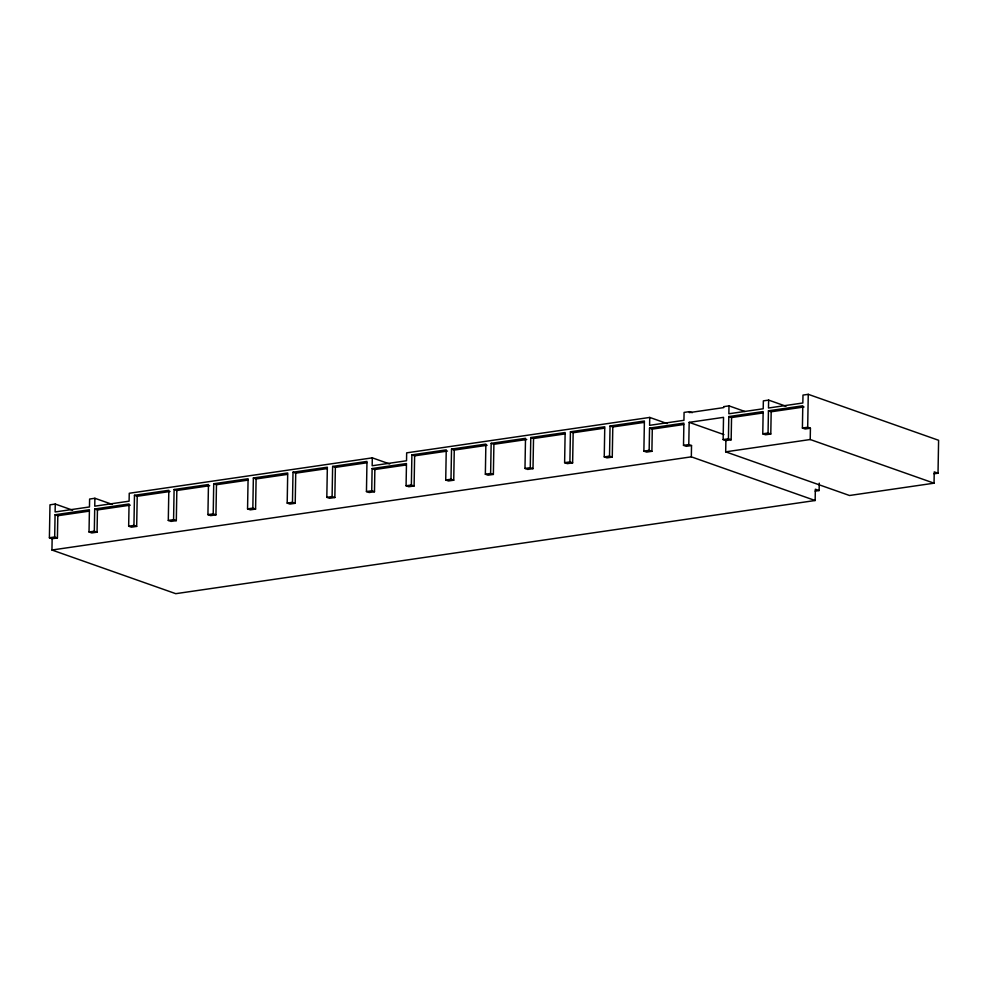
<?xml version="1.0" encoding="UTF-8"?>
<svg xmlns="http://www.w3.org/2000/svg" width="988" height="988" viewBox="0 0 988 988"><rect width="100%" height="100%" fill="white"/><g stroke="black" fill="none" stroke-linecap="round" stroke-linejoin="round"><path stroke-width="1.48" d="M57.415 537.954L54.686 536.99L55.069 514.76L57.81 515.724L57.415 537.954L52.142 538.719L49.4 537.756L49.98 504.819L55.254 504.053L72.63 510.179M819.262 483.132L819.126 490.542L815.347 489.208L815.149 500.508L175.753 593.677L51.944 550.02L52.142 538.719M55.254 504.053L55.118 511.957L89.463 506.955L89.612 499.051L94.885 498.273L112.262 504.399M97.046 532.174L94.317 531.211L94.7 508.981L97.442 509.944L97.046 532.174L91.773 532.94L89.031 531.976L89.414 509.746L55.069 514.76M94.885 498.273L94.749 506.177L129.095 501.175L129.243 493.271L372.315 457.852L389.692 463.977M136.677 526.394L133.948 525.431L134.467 495.297L137.209 496.272L136.677 526.394L131.404 527.172L128.662 526.209L129.058 503.979L94.7 508.981M176.309 520.627L173.579 519.663L174.098 489.529L176.84 490.493L176.309 520.627L171.035 521.392L168.293 520.429L168.825 490.295L134.467 495.297M215.952 514.847L213.21 513.884L213.729 483.75L216.471 484.713L215.952 514.847L210.666 515.625L207.925 514.649L208.456 484.515L174.098 489.529M255.583 509.079L252.842 508.104L253.36 477.982L256.102 478.945L255.583 509.079L250.297 509.845L247.556 508.882L248.087 478.748L213.729 483.75M295.214 503.3L292.473 502.336L293.004 472.202L295.733 473.166L295.214 503.3L289.929 504.065L287.187 503.102L287.718 472.968L253.36 477.982M334.846 497.52L332.104 496.556L332.635 466.422L335.364 467.386L334.846 497.52L329.56 498.298L326.818 497.335L327.349 467.201L293.004 472.202M374.477 491.752L371.735 490.789L372.118 468.559L374.86 469.522L374.477 491.752L369.191 492.518L366.449 491.555L366.98 461.421L332.635 466.422M372.315 457.852L372.167 465.756L406.525 460.754L406.661 452.85L649.734 417.43L667.11 423.556M414.108 485.973L411.366 485.009L411.897 454.875L414.627 455.839L414.108 485.973L408.822 486.738L406.08 485.775L406.476 463.545L372.118 468.559M453.739 480.205L450.997 479.229L451.528 449.095L454.258 450.071L453.739 480.205L448.453 480.971L445.724 480.007L446.243 449.873L411.897 454.875M493.37 474.425L490.628 473.462L491.16 443.328L493.901 444.291L493.37 474.425L488.084 475.191L485.355 474.228L485.874 444.094L451.528 449.095M533.001 468.645L530.26 467.682L530.791 437.548L533.532 438.511L533.001 468.645L527.716 469.424L524.986 468.448L525.505 438.326L491.16 443.328M572.632 462.878L569.891 461.902L570.422 431.781L573.164 432.744L572.632 462.878L567.347 463.644L564.617 462.68L565.136 432.546L530.791 437.548M612.264 457.098L609.522 456.135L610.053 426.001L612.795 426.964L612.264 457.098L606.978 457.864L604.248 456.901L604.767 426.767L570.422 431.781M651.895 451.318L649.153 450.355L649.548 428.125L652.29 429.101L651.895 451.318L646.621 452.096L643.88 451.133L644.398 420.999L610.053 426.001M649.734 417.43L649.598 425.334L683.943 420.32L684.079 412.416L689.365 411.65L692.267 412.675M815.149 500.508L691.328 456.839L691.526 445.551L686.252 446.317L683.511 445.353L683.894 423.123L649.548 428.125M691.526 445.551L688.784 444.588L689.179 422.358L723.525 417.344L723.142 439.574L725.884 440.549L731.157 439.771L731.552 417.541L728.811 416.578L728.428 438.808L731.157 439.771M689.365 411.65L689.352 412.601L723.698 407.599L723.71 406.648L728.996 405.87L744.927 411.49M728.996 405.87L728.86 413.774L763.205 408.773L763.354 400.869L768.627 400.103L768.491 408.007L802.836 402.993L802.985 395.089L808.258 394.323L938.6 440.29L938.02 473.215L934.24 471.881L934.043 483.181L849.495 495.494L725.686 451.837L725.884 440.549M770.788 434.004L768.059 433.028L768.442 410.81L771.183 411.774L770.788 434.004L765.515 434.769L762.773 433.806L763.156 411.576L728.811 416.578M934.043 483.181L810.222 439.524L810.419 428.224L805.146 428.99L802.404 428.026L802.787 405.796L768.442 410.81M810.419 428.224L807.69 427.261L808.258 394.323M137.209 496.272L170.072 491.481M176.84 490.493L209.703 485.701M216.471 484.713L247.84 480.143M256.102 478.945L287.471 474.376M295.733 473.166L327.102 468.596M335.364 467.386L366.733 462.816M414.627 455.839L447.49 451.059M454.258 450.071L487.121 445.279M493.901 444.291L526.752 439.499M533.532 438.511L564.889 433.942M573.164 432.744L604.52 428.175M612.795 426.964L644.151 422.395M57.81 515.724L89.167 511.154M97.442 509.944L130.293 505.164M374.86 469.522L406.229 464.953M652.29 429.101L683.647 424.531M731.552 417.541L762.909 412.972M771.183 411.774L804.034 406.982M49.4 537.756L54.686 536.99M89.031 531.976L94.317 531.211M128.662 526.209L133.948 525.431M168.293 520.429L173.579 519.663M207.925 514.649L213.21 513.884M247.556 508.882L252.842 508.104M287.187 503.102L292.473 502.336M326.818 497.335L332.104 496.556M366.449 491.555L371.735 490.789M406.08 485.775L411.366 485.009M445.724 480.007L450.997 479.229M485.355 474.228L490.628 473.462M524.986 468.448L530.26 467.682M564.617 462.68L569.891 461.902M604.248 456.901L609.522 456.135M643.88 451.133L649.153 450.355M683.511 445.353L688.784 444.588M723.142 439.574L728.428 438.808M762.773 433.806L768.059 433.028M802.404 428.026L807.69 427.261M51.944 550.02L691.328 456.839M725.686 451.837L810.222 439.524M815.174 491.122L819.126 490.542M934.068 473.795L938.02 473.215M768.627 400.103L786.003 406.229M689.179 422.358L723.932 434.609"/></g></svg>
